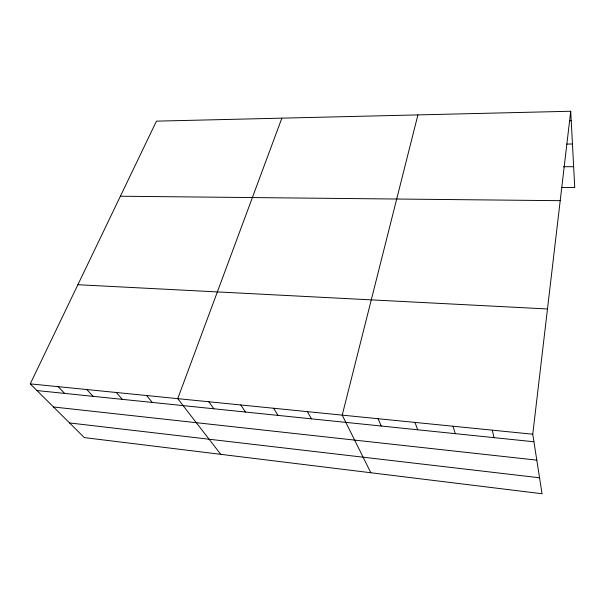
<?xml version="1.0" encoding="UTF-8"?>
<svg xmlns="http://www.w3.org/2000/svg" width="605" height="605" viewBox="0 0 605 605"><rect width="100%" height="100%" fill="white"/><g stroke="black" fill="none" stroke-linecap="round" stroke-linejoin="round"><path stroke-width="0.91" d="M532.755 434.216L570.719 111.252L156.461 121.144L30.25 383.873L84.299 437.596L542.057 493.748L532.755 434.216L30.25 383.873M417.911 114.897L342.218 415.128L370.842 472.747M281.862 118.149L177.734 398.65L220.742 454.332M569.358 120.758L571.218 120.72M566.84 144.073L572.451 144.013M563.331 166.73L573.646 166.7M561.531 187.489L574.75 187.558L570.719 111.252M120.387 196.232L560.207 200.679M77.886 284.713L547.48 308.966M36.981 390.558L533.935 441.763M53.497 406.983L536.809 460.14M69.567 422.948L539.562 477.776M58.171 386.671L64.667 393.409M86.855 389.544L93.094 396.343M116.319 392.494L122.286 399.353M146.599 395.526L152.286 402.438M208.808 401.758L213.875 408.791M240.752 404.964L245.494 412.043M273.611 408.254L277.99 415.393M307.416 411.642L311.424 418.841M378.057 418.713L381.233 426.033M414.977 422.419L417.7 429.792M453.032 426.23L455.27 433.664M492.273 430.155L493.998 437.649"/></g></svg>
